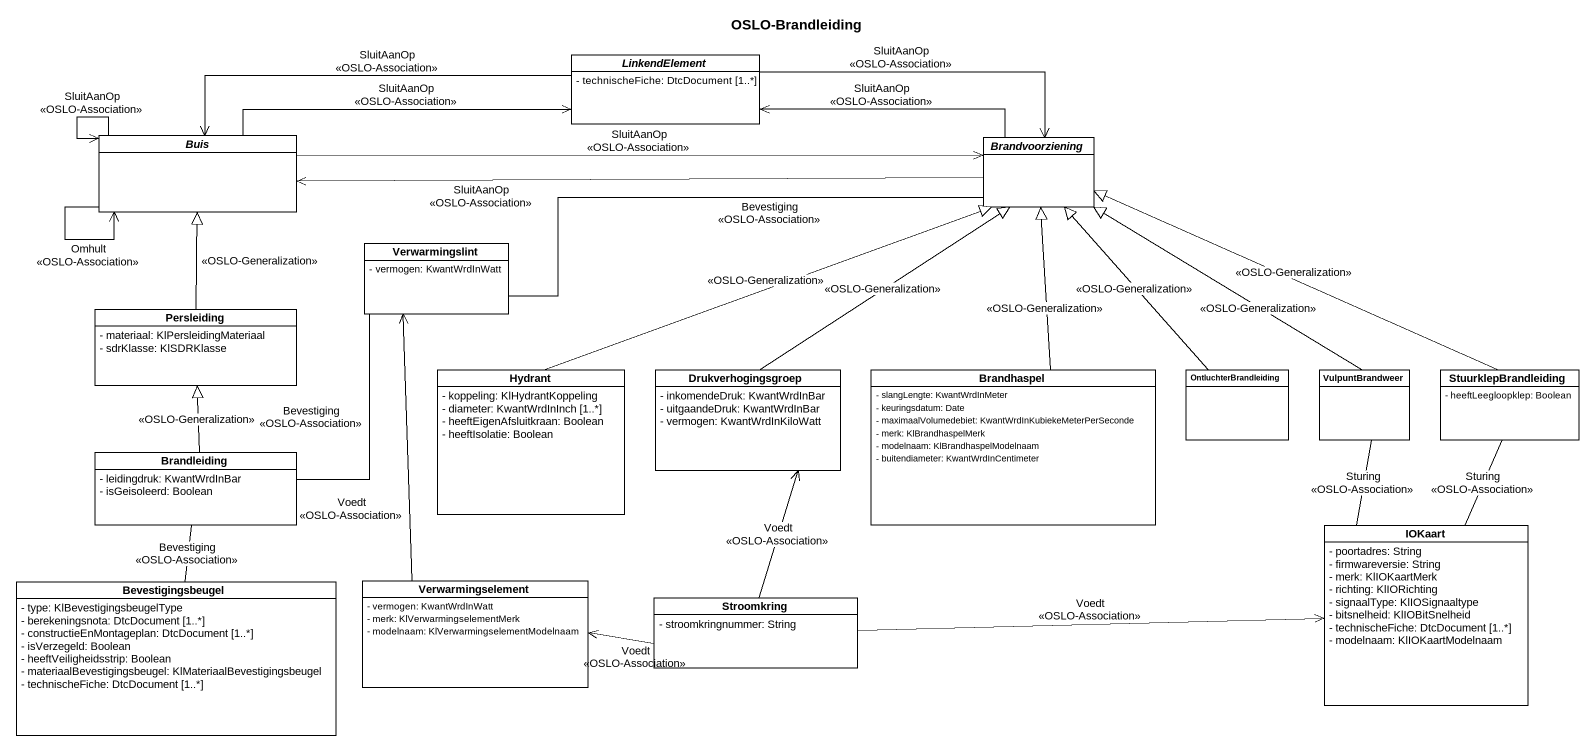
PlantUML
@startuml
title OSLO-Brandleiding
hide circle
hide empty members
skinparam classAttributeIconSize 0
abstract class LinkendElement #FFFFFF {
  - technischeFiche: DtcDocument [1..*]
}
abstract class Buis #FFFFFF
abstract class Brandvoorziening #FFFFFF
class Verwarmingslint #FFFFFF {
  - vermogen: KwantWrdInWatt
}
class Persleiding #FFFFFF {
  - materiaal: KlPersleidingMateriaal
  - sdrKlasse: KlSDRKlasse
}
class Hydrant #FFFFFF {
  - koppeling: KlHydrantKoppeling
  - diameter: KwantWrdInInch [1..*]
  - heeftEigenAfsluitkraan: Boolean
  - heeftIsolatie: Boolean
}
class Drukverhogingsgroep #FFFFFF {
  - inkomendeDruk: KwantWrdInBar
  - uitgaandeDruk: KwantWrdInBar
  - vermogen: KwantWrdInKiloWatt
}
class Brandhaspel #FFFFFF {
  - slangLengte: KwantWrdInMeter
  - keuringsdatum: Date
  - maximaalVolumedebiet: KwantWrdInKubiekeMeterPerSeconde
  - merk: KlBrandhaspelMerk
  - modelnaam: KlBrandhaspelModelnaam
  - buitendiameter: KwantWrdInCentimeter
}
class OntluchterBrandleiding #FFFFFF
class VulpuntBrandweer #FFFFFF
class StuurklepBrandleiding #FFFFFF {
  - heeftLeegloopklep: Boolean
}
class Brandleiding #FFFFFF {
  - leidingdruk: KwantWrdInBar
  - isGeisoleerd: Boolean
}
class IOKaart #FFFFFF {
  - poortadres: String
  - firmwareversie: String
  - merk: KlIOKaartMerk
  - richting: KlIORichting
  - signaalType: KlIOSignaaltype
  - bitsnelheid: KlIOBitSnelheid
  - technischeFiche: DtcDocument [1..*]
  - modelnaam: KlIOKaartModelnaam
}
class Bevestigingsbeugel #FFFFFF {
  - type: KlBevestigingsbeugelType
  - berekeningsnota: DtcDocument [1..*]
  - constructieEnMontageplan: DtcDocument [1..*]
  - isVerzegeld: Boolean
  - heeftVeiligheidsstrip: Boolean
  - materiaalBevestigingsbeugel: KlMateriaalBevestigingsbeugel
  - technischeFiche: DtcDocument [1..*]
}
class Verwarmingselement #FFFFFF {
  - vermogen: KwantWrdInWatt
  - merk: KlVerwarmingselementMerk
  - modelnaam: KlVerwarmingselementModelnaam
}
class Stroomkring #FFFFFF {
  - stroomkringnummer: String
}
LinkendElement -left-> Buis : SluitAanOp\n<<OSLO-Association>>
LinkendElement -right-> Brandvoorziening : SluitAanOp\n<<OSLO-Association>>
Buis -right-> LinkendElement : SluitAanOp\n<<OSLO-Association>>
Buis --> Buis : SluitAanOp\n<<OSLO-Association>>
Buis --> Buis : Omhult\n<<OSLO-Association>>
Buis -right-> Brandvoorziening : SluitAanOp\n<<OSLO-Association>>
Brandvoorziening -left-> LinkendElement : SluitAanOp\n<<OSLO-Association>>
Brandvoorziening -left-> Buis : SluitAanOp\n<<OSLO-Association>>
Verwarmingslint -right- Brandvoorziening : Bevestiging\n<<OSLO-Association>>
Verwarmingslint -- Brandleiding : Bevestiging\n<<OSLO-Association>>
Persleiding -up-|> Buis : <<OSLO-Generalization>>
Hydrant -right-|> Brandvoorziening : <<OSLO-Generalization>>
Drukverhogingsgroep -up-|> Brandvoorziening : <<OSLO-Generalization>>
Brandhaspel -up-|> Brandvoorziening : <<OSLO-Generalization>>
OntluchterBrandleiding -up-|> Brandvoorziening : <<OSLO-Generalization>>
VulpuntBrandweer -up-|> Brandvoorziening : <<OSLO-Generalization>>
VulpuntBrandweer -- IOKaart : Sturing\n<<OSLO-Association>>
StuurklepBrandleiding -left-|> Brandvoorziening : <<OSLO-Generalization>>
Brandleiding -up-|> Persleiding : <<OSLO-Generalization>>
IOKaart -up- StuurklepBrandleiding : Sturing\n<<OSLO-Association>>
Bevestigingsbeugel -up- Brandleiding : Bevestiging\n<<OSLO-Association>>
Verwarmingselement -up-> Verwarmingslint : Voedt\n<<OSLO-Association>>
Stroomkring -up-> Drukverhogingsgroep : Voedt\n<<OSLO-Association>>
Stroomkring -right-> IOKaart : Voedt\n<<OSLO-Association>>
Stroomkring -left-> Verwarmingselement : Voedt\n<<OSLO-Association>>
@enduml
